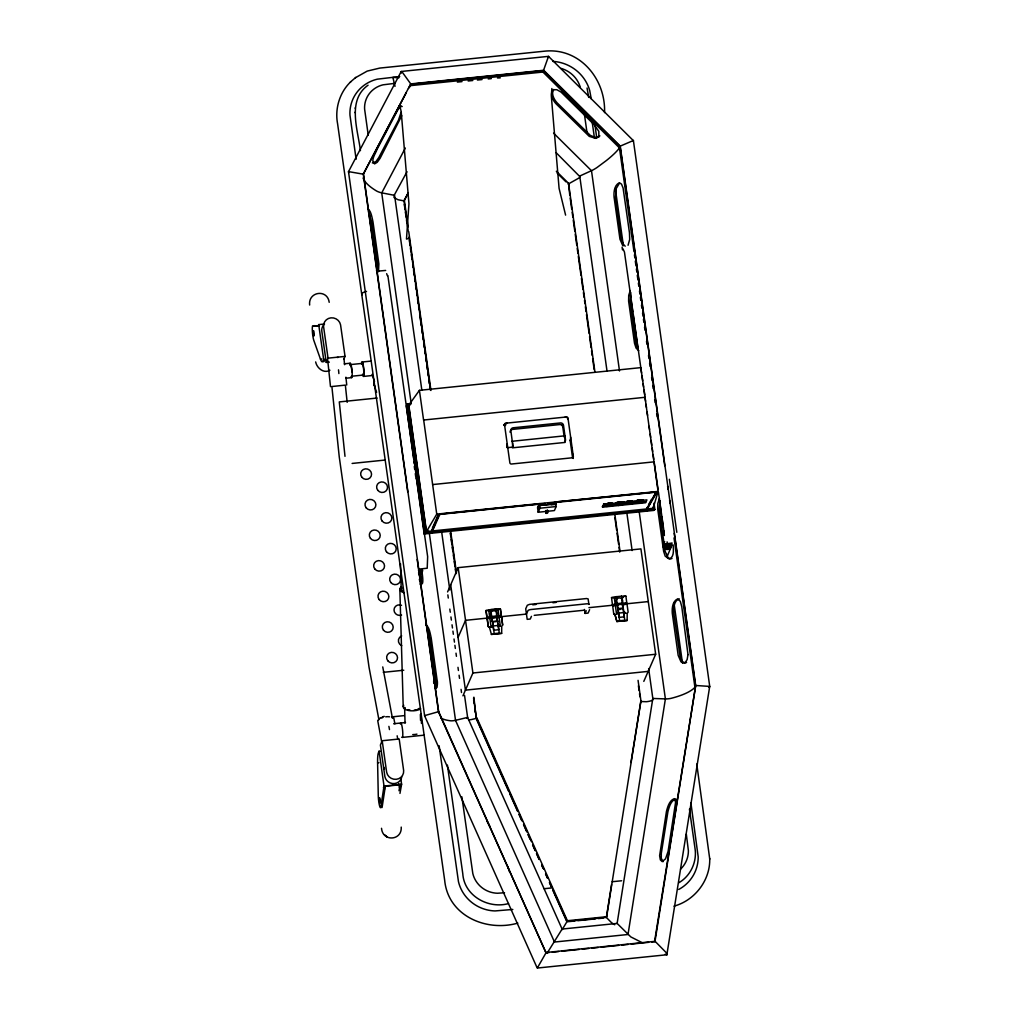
<?xml version="1.0" encoding="UTF-8"?>
<svg xmlns="http://www.w3.org/2000/svg" width="1019" height="1019" viewBox="0 0 1019 1019"><rect width="100%" height="100%" fill="white"/><g stroke="black" fill="none" stroke-linecap="round" stroke-linejoin="round"><path stroke-width="1.5" d="M418.924 571.073L418.618 573.162L419.841 570.411L418.491 570.551M491.795 617.998L492.355 622.01L492.024 617.463L487.171 618.482L488.292 626.481L489.464 627.373L491.413 634.417L501.666 633.359L501.717 626.252L502.66 625.004L501.539 617.004L496.928 617.476L497.489 621.475L496.928 617.476M616.89 621.539L614.941 614.508L613.769 613.616L614.941 614.508L616.89 621.539L627.144 620.495L627.194 613.374L628.137 612.139L627.016 604.127L622.405 604.598L622.775 607.273M555.431 502.813L555.622 503.87L555.521 501.947L658.096 491.413L645.002 397.308L423.573 420.032L419.42 390.341L640.773 367.63L645.269 398.2M360.433 150.646C357.987 130.152 346.778 100.27 368.063 85.201M355.172 112.778L355.185 112.115M355.249 108.447L355.262 107.759M547.674 512.595L547.445 511.092L547.42 512.098M709.708 858.52C710.46 880.136 694.741 900.579 673.967 906.146M551.865 88.513L551.33 96.181L559.087 188.388L565.596 215.124M409.855 86.908L410.733 83.902L402.938 73.075A2.828 0.688 56.4 0 0 402.327 72.285L401.155 71.572L348.536 171.612A7.26 2 9.8 0 0 349.007 172.555M539.166 503.946L441.915 513.92A2.739 0.675 -8 0 0 438.909 514.913L431.878 530.988L426.49 531.549L436.743 514.124L423.675 420.045M379.093 751.194L384.023 786.069L380.762 807.456A8.076 1.159 84.1 0 1 379.234 804.424A8.076 1.159 84.1 0 1 378.278 795.559L377.603 762.823A21.59 3.108 84.1 0 1 378.469 752.684L379.093 751.194L380.291 751.423M385.373 785.929L382.112 807.315A8.076 1.159 84.1 0 1 381.666 807.443M399.002 790.744L400.263 784.401M399.97 793.406L401.613 784.261L400.964 779.713M309.649 305.038C308.005 291.561 327.417 288.695 329.201 302.312M401.219 827.097C402.174 840.662 382.634 842.063 381.514 828.294M401.155 71.572L401.333 73.088M611.553 884.568L606.343 917.418L610.865 922.017A4.28 1.121 47.2 0 0 611.782 922.832L614.712 924.768M630.927 762.518L640.926 700.779L638.06 680.335M562.195 929.621L567.073 921.456L606.343 917.418L606.662 916.705L640.926 700.779M641.932 942.537L630.837 936.92L617.119 923.418L652.822 698.461L648.632 668.566M654.567 941.531L695.697 685.494L620.24 146.125L543.713 70.26L410.733 83.902L363.286 174.173L407.727 491.833M651.791 942.002L654.95 941.683L695.697 685.494L709.708 686.411L666.859 954.752L537.217 968.05L424.694 715.962M531.447 616.329L530.262 619.03L527.192 619.348L525.715 608.802L527.294 605.273L529.46 604.394L586.587 598.535L588.129 598.93L588.893 604.292M432.604 484.573L653.956 461.862M630.812 292.529L630.124 300.949L636.022 343.097L637.55 347.912M659.917 500.596L659.229 509.029L665.127 551.177L667.891 557.648L670.706 558.896L672.018 558.425M670.031 546.821L671.61 544.579L670.26 544.719L668.54 548.872L667.178 549.012L667.942 544.528M401.117 112.205L398.416 120.28L378.788 157.576L375.96 161.537L372.368 162.951M498.278 626.277L498.176 625.284L498.253 626.303M539.255 504.138L539.42 505.526L555.788 503.908M623.755 613.413L623.653 612.406L624.8 620.214L619.679 620.749L618.457 613.642M435.215 688.182L435.584 680.246L429.7 638.111L426.77 627.78M658.096 491.413L653.128 508.43M401.779 115.669L380.087 158.327L377.247 162.288L374.584 163.893C369.935 160.913 375.884 153.245 377.03 149.398L396.646 112.103A10.801 2.102 -65.6 0 1 400.263 106.651L402.187 106.511M667.241 954.561L666.26 952.74A3.414 0.892 47.2 0 0 665.483 951.899L655.102 941.327L546.184 952.498L537.561 967.617M659.42 498.393L657.815 503.462L657.726 509.182L663.624 551.33L665.19 556.145L669.266 559.049C674.54 556.973 673.368 549.419 673.126 544.898M632.965 141.144A7.031 1.299 -26.9 0 0 633.372 140.635L548.502 56.363L401.269 71.47M491.094 627.054L491.973 625.883L491.094 627.054L488.776 610.508L489.935 611.349L488.827 610.636M616.571 614.177L617.45 613.005L616.571 614.177L614.291 597.605L615.412 598.471L614.304 597.758M548.031 57.548L548.502 56.363L542.936 72.043L409.956 85.685L408.479 88.5M377.106 271.653L377.374 264.099L371.476 221.951L368.547 211.634M378.469 271.767L378.877 263.946L372.979 221.798C372.062 217.875 371.005 210.232 367.757 208.984M419.484 574.423L421.204 570.271L422.554 570.13L420.987 572.36M666.795 557.418L671.088 546.999M318.705 324.602L318.094 326.093L312.591 325.825A8.076 1.159 84.1 0 0 312.476 332.767A8.076 1.159 84.1 0 0 313.877 340.575L320.45 359.121A21.59 3.108 84.1 0 0 323.023 360.968L323.647 359.478L318.705 324.602L324.526 324.017M329.341 362.114L326.258 362.433L328.029 358.153L323.571 326.589A8.649 8.267 22.6 0 1 330.946 317.839A8.649 8.267 22.6 0 1 340.563 324.844L345.033 356.408L343.849 359.261M382.189 740.737L386.66 772.3A8.649 8.267 22.6 0 0 396.264 779.306A8.649 8.267 22.6 0 0 403.651 770.555L399.181 738.992L382.189 740.737L380.405 745.029L384.876 776.58A8.649 8.267 22.6 0 0 401.792 776.937M667.101 541.853L667.547 544.999L666.324 547.751L665.318 543.713M667.139 546.451L667.674 547.611L668.897 544.859L667.547 544.999M630.226 290.555L628.71 295.395L628.608 301.102L634.506 343.25L636.073 348.065L638.76 350.702M598.879 136.813L598.803 131.298L594.102 124.636L561.023 92.067L556.845 89.71L553.508 89.736C549.19 93.557 552.948 100.524 556.119 103.874L589.275 136.38L595.962 138.38L599.885 135.858M611.324 505.004L609.553 504.94L609.196 506.099L609.375 504.864L611.413 505.615L611.273 504.94M606.687 506.405L606.865 505.207L606.687 506.405L609.387 506.137L609.553 504.94M611.948 503.31L609.859 504.494L610.279 503.208L610.114 504.38L610.024 503.284L609.77 503.883L613.018 503.743L610.712 504.876L612.457 504.367M348.536 171.612L363.286 174.173L406.263 92.716M407.957 193.292L404.021 200.896L408.199 230.791M410.402 403.588L407.243 403.906L406.301 406.059L413.727 459.085M414.771 460.779L414.071 463.085M416.211 476.841L417.089 476.357L414.873 460.55M416.274 478.892L417.089 476.357M569.761 195.062L568.538 183.331L556.336 171.243M431.699 529.676L432.069 532.326L430.961 533.268L424.197 533.969L416.338 477.809M432.285 528.339L438.132 514.913M432.82 528.606L438.794 514.913M432.222 529.969L431.648 533.204L432.757 532.262L432.565 530.924L439.584 514.85L440.794 514.277L545.152 503.539M447.57 591.924L458.168 567.647L640.926 548.897L655.663 654.262L643.804 681.38M458.053 637.461L465.543 620.329L526.454 614.075L527.957 610.661A3.452 0.841 -8 0 1 528.81 610.063L529.447 609.846A3.006 0.739 -8 0 1 531.396 609.477L586.18 603.859A3.006 0.739 -8 0 1 587.963 603.847L588.46 603.949A3.452 0.841 -8 0 1 588.867 604.407M485.999 610.61L500.418 608.993L501.335 616.138L486.98 617.616L485.999 610.61L500.418 608.993M564.22 437.151L564.819 435.826L565.112 436.833M486.98 617.616L486.05 610.47M489.464 627.373L488.241 626.621L487.171 618.482M436.743 514.124L539.318 503.603L537.548 507.64L538.198 512.251L554.4 510.583L556.157 506.545L555.75 503.603L539.446 505.5M539.586 505.577L539.115 504.074M487.031 617.476L491.655 617.004L490.903 609.451L496.036 608.929L496.788 616.47L501.399 615.998M538.198 512.251L539.955 508.201L539.548 505.271M492.661 621.959L493.667 630.239L498.788 629.717L498.355 625.437L497.794 621.437L492.661 621.959L494.19 633.614L499.323 633.092L497.743 623.31M462.932 695.85L472.905 672.999L458.168 567.647M491.413 634.417L501.666 633.359M546.133 510.417L546.299 513.436L545.827 511.13L547.496 510.277L547.547 513.117M547.369 512.302L547.496 510.277M502.66 625.004L501.539 617.004M551.164 504.838L555.584 504.38L555.75 503.603M473.873 697.174L476.255 718.701L475.822 715.555M603.694 504.316L602.446 507.169L645.677 502.736L646.925 499.883L603.694 504.316L603.605 503.641M603.108 506.239L604.203 503.743M606.853 505.717L607.12 505.093L606.929 506.328M607.502 504.647L610.356 503.819M616.126 503.424L615.4 505.093L616.062 502.902L621.284 503.271L617.361 504.889L617.629 504.265M617.705 503.411C621.883 503.857 615.183 503.692 619.144 502.966M617.781 503.934L617.871 503.042M622.392 502.252L621.73 504.443L622.392 502.252L624.15 502.074L623.488 504.265L624.15 502.074M629.589 503.119L629.666 502.176L628.621 502.049A7.413 1.809 -8 0 0 626.443 502.278L624.914 503.284L626.519 502.787A7.413 1.809 -8 0 1 628.698 502.571L629.589 503.119C621.603 504.023 630.978 503.832 627.093 502.456M630.952 501.819L630.494 503.539L630.952 501.819L632.582 501.654C632.035 503.246 636.862 500.558 635.334 503.042M632.175 502.851L633.793 501.959L633.576 503.22L633.601 502.405L632.251 503.361L630.43 503.029M632.582 501.654L635.499 501.501L635.27 502.533M632.57 502.367L631.028 502.329M589.606 609.668L588.116 613.094L585.046 613.413L586.231 610.712M647.549 507.857L655.765 492.597M611.527 597.593L617.221 597.147L611.527 597.593L612.457 604.738L626.876 603.133L622.265 603.605C625.258 595.376 612.279 596.612 617.132 604.127L612.457 604.738M616.61 598.713L616.393 596.586L617.132 604.127M618.278 612.304L618.138 609.095L619.144 617.374L624.265 616.839L623.271 608.56L617.832 609.133L617.501 604.585L612.597 605.745L618.342 605.146M621.463 596.191L616.329 596.714M622.265 603.605L621.514 596.051M621.59 596.561L625.895 596.128L621.526 596.701M622.405 604.598L623.195 608.063L618.062 608.585M623.271 608.56L623.73 613.425M627.016 604.127L622.647 604.713M627.144 620.495L616.941 621.412M549.19 952.536L546.031 952.854L438.679 711.644L363.439 173.816M476.726 717.618L567.392 920.73L566.921 921.813L552.667 889.893M425.98 625.144C429.228 626.379 430.285 634.022 431.203 637.945L437.1 680.093C437.928 682.093 437.266 691.977 434.718 686.513M628.061 245.273L629.691 239.427L629.462 232.778L623.08 188.018L621.501 184.095L619.323 182.77C614.266 185.14 613.68 192.094 614.062 197.075L619.96 239.21L622.762 245.681M405.333 148.022L381.73 192.897L411.256 403.881M407.027 171.702L393.767 196.03M408.364 192.642L404.021 200.896L398.684 199.864A3.146 0.866 9.8 0 1 397.69 199.597L393.92 197.457M648.555 504.762L651.434 499.463M498.011 609.553L497.157 610.661L498.011 609.54L500.329 626.074L499.157 625.22L500.329 626.074M623.462 596.688L622.634 597.784L623.488 596.663M617.119 923.418L562.093 929.061L547.025 953.351M512.124 441.278L564.819 435.826M426.49 531.549L408.797 405.116L419.42 390.341M350.867 81.635C339.658 92.27 334.691 108.664 337.595 123.796L444.679 880.314C448.029 915.75 486.19 932.156 517.818 923.112M669.037 547.47L669.292 544.388M466.829 718.293L467.619 717.414L464.537 695.404M619.514 183.102L616.253 188.49L615.565 196.922L621.463 239.057L622.991 243.885L625.207 246.19M506.889 447.277L507.195 443.787M507.156 447.698L512.557 447.137L512.595 443.24M420.159 584.6L421.318 581.161L420.376 571.532M553.737 89.468C550.82 93.761 554.107 99.556 557.164 102.881L590.319 135.387L594.918 137.336L598.688 136.903M427.662 531.561L427.662 530.097M355.364 77.762L367.197 71.101L379.769 68.082L544.439 51.192C579.633 47.333 605.821 78.922 604.547 112.6M350.421 82.017L355.784 77.406M385.666 270.443L376.699 271.245M424.197 533.969L425.305 533.026L432.069 532.326M431.648 533.204L646.313 511.181L647.422 510.239L647.129 507.411M539.318 503.603L654.376 492.126A2.662 0.65 -8 0 1 656.695 492.572L646.785 509.793L646.976 511.118L648.071 510.175L654.873 509.475L653.994 503.182M654.873 509.475L653.765 510.417L646.976 511.118M399.053 105.938L399.957 105.275L401.027 105.9M380.533 717.669L377.705 720.586L381.781 742.341M678.73 882.798C690.525 876.073 697.136 861.896 695.022 848.509L689.443 809.15M624.914 503.284L628.073 502.953L624.532 503.921L628.022 503.794L625.972 503.513M329.901 370.215C323.876 373.96 316.794 368.012 315.661 361.923M611.349 505.551L612.852 504.914L611.846 503.399L613.107 504.341M568.22 184.057L578.626 178.21A9.973 1.847 -26.9 0 0 579.849 176.618L556.119 152.659M605.77 504.023L604.165 504.647L605.069 506.188M607.859 503.513L607.681 504.723L604.242 505.258L605.872 504.749M381.348 718.128L382.813 717.503M686.577 662.465L685.265 662.936L682.45 661.688L680.272 657.815L673.788 613.069C673.432 608.33 673.916 600.433 679.291 598.854M625.067 503.017L624.456 503.399L625.271 503.564M382.303 716.93L384.278 716.37M620.1 503.424L621.157 502.66L617.145 502.8M409.447 238.28L406.479 239.057L408.95 203.787L401.193 111.58L399.741 105.632M438.679 711.644L424.643 715.618A7.286 1.618 -16.1 0 0 425.382 716.293M440.896 718A91.251 20.291 -16.1 0 0 450.5 720.777A9.451 2.102 -16.1 0 0 454.831 720.497L467.619 717.414L562.093 929.061M517.856 811.2L476.421 718.344L471.389 719.567A2.955 0.662 -16.1 0 1 470.46 719.72L469.313 719.783A10.432 2.318 -16.1 0 1 468.536 719.771M604.98 505.59L603.923 505.22L606.305 504.711M607.209 505.704L604.012 505.819M619.004 503.233L618.189 503.373M627.36 502.622L628.01 502.507M378.902 719.669L369.044 667.33L339.251 456.894L331.876 386.532L345.352 385.118L347.173 402.352M416.185 476.497L416.988 476.586M503.628 424.974L504.978 424.834M399.703 76.54L377.285 79.176A37.665 36.009 22.6 0 0 349.963 115.083L356.115 159.27M394.786 83.367L383.004 84.832A25.348 24.239 22.6 0 0 364.598 109.008L368.241 135.26M410.581 84.259L543.56 70.617L620.087 146.481L664.745 465.708M457.365 82.093L462.002 81.622M468.167 80.985L472.803 80.514M477.427 80.042L482.063 79.558M488.228 78.934L491.311 78.616M328.029 358.153L345.033 356.408M320.45 359.121L321.8 358.981M323.647 359.478L324.997 359.338L324.373 360.828A21.59 3.108 84.1 0 1 323.01 361.337M344.307 363.834L350.192 363.235M362.038 362.012L371.285 361.07M350.345 364.611L363.006 363.312M351.53 376.253L364.203 374.954M345.772 378.24L351.67 377.629M363.503 376.419L372.763 375.463M377.132 398.047L339.289 401.919L344.995 456.321M408.797 405.116L410.147 404.976M352.115 463.441L385.233 460.04M548.095 503.233L653.612 492.381A2.662 0.65 -8 0 1 655.918 492.814L646.135 509.869L646.313 511.181M539.229 504.647L542.184 504.341M548.069 503.743L552.489 503.284M539.955 508.201L556.157 506.545M608.228 503.169L611.324 502.851M617.501 502.214L620.584 501.896M626.761 501.259L631.385 500.788M637.563 500.151L640.658 499.832M607.299 503.424L611.948 502.953M616.61 502.469L622.813 501.832M627.462 501.361L632.111 500.889M636.773 500.405L642.976 499.769M622.456 502.775L624.214 502.584M545.827 511.13L547.19 510.99M621.654 503.921L623.411 503.743M609.273 505.615L644.989 501.947M602.356 506.494L606.738 506.035M612.585 505.437L615.501 505.144M619.934 504.685L624.469 504.227M628.99 503.755L635.028 503.144M641.053 502.52L645.587 502.061M432.565 530.924L647.231 508.901M432.757 532.262L647.422 510.239M419.102 569.073L427.216 568.233L427.649 556.641L387.87 275.627M668.158 543.522L672.222 543.102M532.759 604.815L535.93 604.496M552.948 602.751L556.005 602.433M491.884 616.457L497.017 615.935M617.361 603.592L622.494 603.057M588.931 607.668L648.288 601.579M487.12 618.609L501.475 617.132M583.925 610.254L534.236 615.349M492.585 621.463L497.718 620.94M617.896 609.629L620.469 609.375M493.221 625.972L498.355 625.437M618.699 613.094L623.832 612.572M383.284 672.323L403.779 670.222M472.905 672.999L655.663 654.262M648.173 671.394L465.428 690.143L450.691 584.779M391.704 716.905L404.314 715.605M393.652 723.745L405.524 722.522M402.276 737.412L424.324 735.145M377.603 762.823L378.953 762.683M384.023 786.069L401.613 784.261M385.233 786.286L400.11 784.757M383.411 787.547L384.762 787.42M399.639 785.891L400.989 785.751M504.532 892.771L497.425 893.243A25.348 24.239 22.6 0 1 472.803 873.474L461.874 796.833M544.108 888.721L552.031 887.906M612.177 881.728L621.679 880.76M508.545 903.573C488.292 909.241 464.167 895.739 462.792 873.792L447.405 765.078M512.799 909.457L495.017 910.935A37.665 36.009 22.6 0 1 458.448 881.575L439.125 745.755M567.392 920.73L606.662 916.705M568.487 921.647L574.767 920.998M577.913 920.679L595.185 918.909M598.331 918.59L603.044 918.106M552.349 952.205L558.654 951.555M561.813 951.236L579.174 949.453M582.333 949.135L588.651 948.485M591.81 948.154L598.115 947.517M601.274 947.186L618.635 945.403M621.794 945.084L628.112 944.435M631.27 944.116L648.632 942.333M337.034 357.478L338.206 357.363M497.489 77.979L500.253 77.864M640.607 701.505L645.842 701.696A2.955 0.777 0.5 0 0 646.887 701.658L648.288 701.454A10.432 2.739 0.5 0 0 652.631 699.9M318.934 325.927L313.941 325.685A8.076 1.159 84.1 0 0 313.788 326.309M611.145 504.825L612.852 504.914M398.964 77.737L392.875 77.419L395.041 86.322M606.381 505.322L604.471 504.596M666.859 954.752L665.292 954.204M389.564 716.816L387.972 716.675A10.547 5.286 -10.7 0 0 385.692 716.841M623.017 248.916L624.456 252.062L641.562 372.954M633.385 140.495L620.24 146.125L618.699 148.914A88.424 16.393 -26.9 0 1 606.369 160.543L597.172 167.396A9.923 1.834 -26.9 0 1 592.217 170.339L579.735 176.058L607.031 371.171M512.162 441.227L512.455 442.233M663.152 861.641L661.267 858.316L661.306 853.374L667.916 811.71C669.126 807.086 670.744 800.832 675.622 798.909L676.833 800.526M565.086 441.647L565.252 437.839M384.558 834.688L385.832 835.835M386.048 836.013L387.373 837.21M542.936 72.043L619.463 147.895L633.984 251.693M553.572 133.132L591.491 170.708L619.501 370.967M557.126 173.064L566.004 181.853M486.662 820.537L490.101 826.944M377.336 272.06L376.495 270.366M420.427 583.161C425.012 588.09 421.599 569.825 421.675 569.812M386.66 273.678L387.411 275.767M570.347 440.794L570.653 437.278M519.155 814.092L522.39 821.352M523.69 824.256L526.925 831.504M528.224 834.408L531.459 841.656M532.746 844.56L535.344 850.368M536.631 853.272L539.229 859.068M541.815 864.876L543.764 869.22M545.7 873.576L547.649 877.932M549.585 882.276L551.534 886.632M552.82 889.536L567.073 921.456M476.905 720.153L508.634 791.241M509.933 794.145L517.703 811.557M519.002 814.448L521.588 820.257M523.524 824.613L526.772 831.861M528.059 834.765L530.007 839.121M532.593 844.917L535.179 850.725M536.478 853.629L539.076 859.425M541.662 865.233L542.961 868.137M545.547 873.933L547.483 878.289M549.432 882.645L551.368 886.989M455.531 720.369L554.476 942.04L628.01 934.499L665.394 698.945L639.142 511.296M546.031 952.854L438.527 712.001L417.191 559.456M507.64 866.252L509.678 872.098M372.088 374.355L374.495 381.59M374.139 384.915L376.597 392.353M419.357 579.289L419.879 581.492M419.268 571.022L419.981 573.022L420.248 569.939M587.059 88.016L588.702 97.391M433.572 681.673L433.916 683.316M393.78 717.962L394.901 723.898M397.143 735.782L397.703 738.75M382.749 666.923L392.455 718.306M398.747 783.675L399.397 787.738M384.087 786.553L384.52 789.266M669.368 479.287L676.807 532.313M642.008 376.087L642.671 380.8M643.116 383.934L643.562 387.08M644.008 390.213L644.67 394.926M645.116 398.072L645.562 401.206M646.008 404.352L646.454 407.485M647.116 412.198L647.562 415.332M649.116 426.324L649.562 429.47M650.224 434.183L650.67 437.317M651.116 440.463L651.778 445.163M652.224 448.309L652.669 451.442M653.115 454.589L653.778 459.302M654.223 462.435L658.007 489.12M658.452 492.266L664.222 533.09M615.412 189.317L623.386 245.694M630.29 294.402L630.736 297.561M631.181 300.707L632.735 311.738M633.194 314.896L637.869 347.988M659.51 500.838L661.293 513.449M661.739 516.595L663.305 527.625M663.751 530.784L664.413 535.51M667.088 554.412L667.534 557.571M674.005 603.273L682.488 663.152M696.754 764.008L709.746 859.093M622.099 247.158L622.482 249.846M591.224 98.767L589.721 90.589A39.703 37.958 22.6 0 0 552.795 61.369M594.994 125.324L596.752 137.82M690.907 802.934L698.193 856.877A39.716 37.983 22.6 0 1 678.718 889.472M592.268 122.586L594.497 138.329M584.524 115.02L586.969 132.33M686.322 834.166L688.398 850.725A27.411 26.214 22.6 0 1 680.552 869.156M369.362 213.659L369.808 216.818M370.254 219.964L370.699 223.123M371.145 226.269L374.928 253.056M375.374 256.202L376.049 260.928M376.495 264.074L376.941 267.233M420.643 576.028L421.318 580.754M428.235 629.589L436.489 687.876M326.258 362.433L321.787 330.882A8.649 8.267 22.6 0 1 323.622 325.01M633.398 140.558L709.759 686.653A7.286 1.911 0.5 0 1 708.613 687.405M667.611 486.139L668.044 489.286M669.585 500.304L670.031 503.437M674.209 533.319L695.544 685.851M634.417 254.839L634.862 257.973M635.308 261.119L635.958 265.844M636.404 268.991L636.837 272.137M637.283 275.27L637.945 279.996M638.378 283.142L638.824 286.288M639.486 291.001L639.919 294.147M640.365 297.293L640.798 300.439M641.461 305.152L641.906 308.298M642.569 313.011L643.002 316.157M643.448 319.304L643.881 322.45M644.543 327.175L644.989 330.309M646.517 341.327L646.963 344.473M648.504 355.478L648.937 358.624M649.6 363.337L650.046 366.483M651.587 377.489L652.02 380.635M652.682 385.348L653.128 388.494M654.657 399.512L655.102 402.645M656.644 413.663L657.077 416.809M674.018 537.892L694.92 687.277L694.143 688.105A91.213 23.972 0.5 0 1 671.432 698.257A9.464 2.484 0.5 0 1 666.159 698.932L652.822 698.461L652.962 699.251A10.432 2.739 0.5 0 1 652.873 699.582M653.128 506.94L653.306 508.277L647.893 508.825L648.071 510.175M626.838 512.786L632.124 550.553M618.431 504.838L618.52 505.526M568.538 183.331L594.943 372.062M614.966 515.194L620.023 551.368M570.194 198.208L571.735 209.226M572.181 212.372L572.844 217.085M573.277 220.231L574.818 231.237M575.264 234.383L576.792 245.401M577.238 248.547L577.9 253.26M578.333 256.406L580.983 275.283M581.416 278.429L582.957 289.434M583.403 292.58L584.065 297.293M584.498 300.439L584.944 303.586M585.377 306.732L586.04 311.457M586.485 314.604L589.122 333.468M589.555 336.614L591.096 347.632M591.542 350.778L592.205 355.491M592.638 358.637L594.179 369.642M614.865 517.486L616.622 530.071M617.068 533.217L618.609 544.222M619.043 547.369L619.705 552.081M625.895 596.128L626.825 603.261M638.404 685.774L639.066 690.487M639.512 693.633L639.945 696.779M617.272 605.133L617.832 609.133M612.648 605.604L613.718 613.744M571.748 447.532L572.181 450.653M572.627 453.773L573.277 458.461M570.092 440.004L572.627 458.079M562.424 424.286L564.106 436.323M584.486 609.464L585.046 613.413M555.317 502.418L555.584 504.38M500.354 609.133L501.335 616.138M496.61 615.221C498.813 607.872 486.674 610.457 491.655 617.004M404.339 200.183L408.084 226.919M408.734 231.631L430.961 390.481M450.767 532.033L456.487 572.933M409.078 237.07L430.426 389.64M450.449 532.759L456.168 573.646M473.555 697.9L476.421 718.344M404.301 204.411L404.963 209.124M405.409 212.27L406.072 216.983M406.505 220.129L406.95 223.276M409.371 240.573L410.033 245.299M410.466 248.445L410.912 251.591M411.345 254.737L412.007 259.45M412.67 264.176L413.103 267.322M413.548 270.468L414.211 275.181M414.644 278.327L415.09 281.473M415.523 284.619L416.185 289.332M416.631 292.478L417.064 295.625M417.51 298.771L418.172 303.496M418.605 306.63L419.051 309.776M419.713 314.502L421.255 325.507M421.688 328.653L422.35 333.379M422.783 336.525L423.229 339.658M423.675 342.804L424.324 347.53M424.77 350.676L425.216 353.822M425.866 358.535L426.311 361.681M426.744 364.827L427.407 369.553M427.853 372.687L428.286 375.833M428.732 378.979L429.394 383.704M429.827 386.851L430.273 389.997M450.296 533.115L450.729 536.261M451.175 539.408L451.837 544.121M452.27 547.267L452.716 550.413M453.379 555.138L453.812 558.285M454.257 561.431L454.92 566.144M455.353 569.29L455.799 572.436M473.618 699.836L474.064 702.97M474.714 707.696L475.376 712.408M421.866 390.341L394.582 195.355L380.979 192.693A9.821 2.713 9.8 0 1 376.342 190.871A89.697 24.8 9.8 0 1 363.082 177.994M441.66 531.867L449.799 590.039M447.851 594.892L448.284 598.051M449.825 609.069L450.271 612.215M450.933 616.941L451.379 620.087M452.028 624.813L452.474 627.971M452.92 631.118L453.353 634.264M454.015 638.989L454.461 642.136M454.894 645.294L455.34 648.441M456.002 653.166L456.436 656.312M457.977 667.33L458.423 670.489M459.085 675.215L459.531 678.361M461.072 689.379L461.505 692.538M430.782 531.956L430.961 533.268M429.317 532.988L455.544 720.471M408.861 407.027L426.311 531.701M407.243 403.906L425.305 533.026M415.039 460.855L416.847 473.784M414.351 460.983L414.758 463.849M415.357 468.167L415.969 472.472M414.287 466.435L414.682 469.313M415.293 473.618L415.688 476.497M348.523 171.829L424.63 715.797M384.227 767.46L384.469 769.167M665.725 543.789L666.057 545.025L666.095 543.535M343.951 358.446L344.6 364.687M345.912 377.196L346.74 385.004M327.71 360.102L330.5 386.672M421.191 714.255L421.446 723.375M420.363 714.434L420.541 720.42M400.492 563.736L401.219 589.097M404.619 707.899L405.052 723.108M399.83 588.855L403.206 706.358M401.575 615.056A5.49 5.248 22.6 0 1 394.009 609.986A5.49 5.248 22.6 0 1 401.524 605.299M401.753 645.689A5.49 5.248 22.6 0 1 401.703 635.932M421.484 573.519A4.293 4.101 22.4 0 1 419.752 574.78M422.325 571.57A4.293 4.101 22.4 0 1 422.044 572.602M422.465 570.118A4.293 4.101 22.4 0 1 418.822 574.665M362.305 294.733A8.228 2.102 -8.1 0 1 366.534 291.396M671.075 543.891A4.293 4.101 22.4 0 1 666.617 549.458A4.293 4.101 22.4 0 1 663.751 542.783M667.063 555.304A4.293 4.101 22.4 0 1 667.076 556.387M671.228 543.522A4.293 4.101 22.4 0 1 669.292 548.719A4.293 4.101 22.4 0 1 663.713 547.127A4.293 4.101 22.4 0 1 664.681 541.662M350.001 365.426A5.859 0.841 84.1 0 1 350.842 365.35M351.109 366.254A5.859 0.841 84.1 0 1 351.899 371.859M338.486 369.833A7.235 1.044 84.1 0 1 338.868 373.565M349.772 364.242A7.235 1.044 84.1 0 1 351.975 370.33A7.235 1.044 84.1 0 1 351.058 376.712M561.036 68.388A27.398 26.201 22.6 0 1 580.359 87.507M362.56 374.381A7.235 1.044 84.1 0 0 363.923 375.4L364.025 374.24A7.235 1.044 84.1 0 0 362.981 364.063A7.235 1.044 84.1 0 0 361.516 364.191M362.866 374.304A5.859 0.841 84.1 0 0 363.707 374.228L363.783 373.285A5.859 0.841 84.1 0 0 363.07 365.617A5.859 0.841 84.1 0 0 361.834 364.216M375.107 386.774A9.617 7.974 -18.3 0 1 374.1 380.737M416.249 709.784A8.228 3.707 -1.6 0 1 414.211 710.128M409.969 710.065A8.228 3.707 -1.6 0 1 408.059 709.657M405.32 708.243A8.228 3.707 -1.6 0 1 404.67 707.339M401.983 737.183A7.235 1.044 84.1 0 0 402.734 731.986A7.235 1.044 84.1 0 0 401.091 723.235L400.798 723.006A7.235 1.044 84.1 0 0 400.378 724.025M416.949 734.139A8.228 3.707 -1.6 0 1 412.759 734.572M388.876 726.369A7.235 1.044 84.1 0 1 389.475 729.579M419.229 708.396A7.885 3.554 -1.6 0 1 417.841 709.109M420.643 708.816A9.617 4.331 -1.6 0 1 408.339 710.46A9.617 4.331 -1.6 0 1 403.741 705.237M403.893 592.689A9.617 4.331 -1.6 0 1 401.537 586.702M403.371 591.428A7.885 3.554 -1.6 0 1 401.995 587.963M503.972 425.42A1.325 1.274 23.6 0 1 504.8 424.847M510.137 432.323A2.739 2.624 23.6 0 1 512.468 429.407L559.724 424.566A2.739 2.624 23.6 0 1 562.794 426.923M504.711 425.98A2.739 2.624 23.6 0 1 507.042 423.063M504.762 425.407A2.739 2.624 23.6 0 1 505.984 424.745M565.099 417.115A2.739 2.624 23.6 0 1 568.169 419.471M379.246 798.106C380.265 810.538 380.788 795.533 379.246 798.106M313.126 330.984C314.145 343.441 314.68 328.487 313.126 330.984M538.185 506.698L538.389 507.908L538.198 506.596M512.914 446.08L512.302 447.838L564.959 442.437L565.545 440.03L563.494 425.292A2.739 2.624 23.6 0 0 560.437 422.936L513.181 427.789A2.739 2.624 23.6 0 0 510.85 430.693L512.914 446.08M546.018 511.436L546.235 512.926L546.018 511.436M675.635 802.029L668.095 851.362L665.534 858.826L662.197 861.615L660.35 859.87L659.611 855.731L666.451 811.43C667.662 806.806 669.343 800.526 674.247 798.641L675.635 802.029M636.429 502.354C642.123 504.099 642.556 499.323 636.429 502.354M636.353 501.845C642.059 503.59 642.492 498.813 636.353 501.845M687.991 654.606L687.137 659.611L685.163 662.605L683.825 663.089L680.985 661.828L678.17 655.357L672.285 613.221C671.903 608.241 672.489 601.286 677.546 598.917L680.31 601.312L681.787 606.789L687.991 654.606M639.856 501.475L638.187 502.316L639.932 501.998L638.467 501.399L639.856 501.475M624.672 612.279L625.806 613.196L624.672 612.279M566.449 416.975L505.691 423.203A1.325 1.274 23.6 0 0 504.52 424.617L509.857 462.779A1.452 1.388 23.6 0 0 511.398 464.027L572.156 457.798A1.376 1.312 23.6 0 0 573.328 456.448L567.978 418.108A1.325 1.274 23.6 0 0 566.449 416.975M618.52 612.89L618.648 613.871L618.52 612.89M493.03 625.768L493.171 626.749L493.03 625.768M379.119 599.554A5.49 5.248 22.6 0 0 388.468 598.599A5.49 5.248 22.6 0 0 382.685 591.198A5.49 5.248 22.6 0 0 379.119 599.554M377.756 490.305A5.49 5.248 22.6 0 0 387.118 489.349A5.49 5.248 22.6 0 0 381.323 481.949A5.49 5.248 22.6 0 0 377.756 490.305M387.78 660.745A5.49 5.248 22.6 0 0 397.13 659.777A5.49 5.248 22.6 0 0 391.347 652.377A5.49 5.248 22.6 0 0 387.78 660.745M366.127 507.78A5.49 5.248 22.6 0 0 375.489 506.825A5.49 5.248 22.6 0 0 369.693 499.425A5.49 5.248 22.6 0 0 366.127 507.78M361.796 477.198A5.49 5.248 22.6 0 0 371.158 476.23A5.49 5.248 22.6 0 0 365.362 468.842A5.49 5.248 22.6 0 0 361.796 477.198M370.457 538.376A5.49 5.248 22.6 0 0 379.82 537.421A5.49 5.248 22.6 0 0 374.024 530.02A5.49 5.248 22.6 0 0 370.457 538.376M383.45 630.15A5.49 5.248 22.6 0 0 392.799 629.194A5.49 5.248 22.6 0 0 387.016 621.794A5.49 5.248 22.6 0 0 383.45 630.15M374.788 568.971A5.49 5.248 22.6 0 0 384.15 568.003A5.49 5.248 22.6 0 0 378.355 560.616A5.49 5.248 22.6 0 0 374.788 568.971M382.112 521.04A5.49 5.248 22.6 0 0 391.462 520.072A5.49 5.248 22.6 0 0 385.666 512.672A5.49 5.248 22.6 0 0 382.112 521.04M386.456 551.763A5.49 5.248 22.6 0 0 395.818 550.808A5.49 5.248 22.6 0 0 390.022 543.407A5.49 5.248 22.6 0 0 386.456 551.763M390.812 582.499A5.49 5.248 22.6 0 0 400.161 581.543A5.49 5.248 22.6 0 0 394.366 574.143A5.49 5.248 22.6 0 0 390.812 582.499"/></g></svg>
